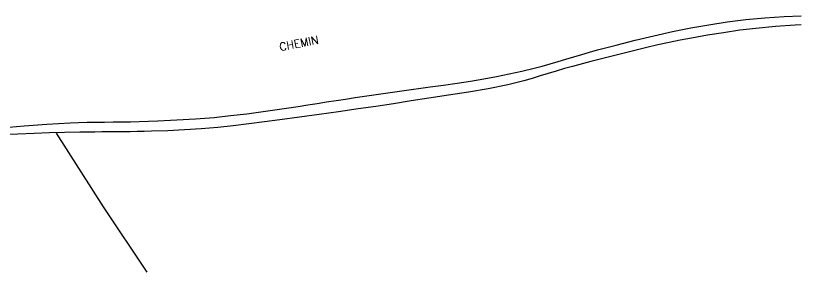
# Model space of a CAD drawing. Header units: millimetres. Extents: x 156000 to 157001, y 155000 to 156000.
# Drawn here: x 156828.4 to 157000, y 155098.4 to 155154.5 of the extents above; entities that cross this region are included whole.
import ezdxf
from ezdxf.enums import TextEntityAlignment as Align

# ---------------------------------------------------------------- set-up
doc = ezdxf.new("R2010")
doc.units = ezdxf.units.MM
for name, color, linetype in [('W0071', 7, 'CONTINUOUS'), ('W0330', 7, 'CONTINUOUS'), ('W0989', 7, 'CONTINUOUS')]:
    doc.layers.add(name, color=color, linetype=linetype)
doc.styles.get("Standard").update_dxf_attribs({"font": 'romans.shx', "width": 0.85})

msp = doc.modelspace()

# ---------------------------------------------------------------- linework, layer by layer
at = {"layer": 'W0071'}
for points in [[(156971.89, 155151.02), (156975.85, 155151.82), (156979.84, 155152.52), (156983.84, 155153.12), (156987.86, 155153.63), (156992.04, 155154.03), (156996.23, 155154.31), (157000, 155154.5)], [(156825.21, 155129.93), (156830.22, 155130.38), (156835.23, 155130.78), (156840.26, 155131.08), (156842.14, 155131.16), (156844.03, 155131.2), (156845.92, 155131.22), (156847.81, 155131.23), (156849.69, 155131.24), (156851.58, 155131.25), (156853.47, 155131.28), (156855.36, 155131.34), (156859.46, 155131.5), (156863.56, 155131.69), (156867.65, 155131.94), (156871.74, 155132.26), (156875.31, 155132.63), (156878.88, 155133.06), (156882.43, 155133.54), (156885.99, 155134.04), (156888.06, 155134.33), (156890.13, 155134.64), (156892.19, 155134.96), (156894.26, 155135.29), (156896.32, 155135.62), (156898.39, 155135.95), (156900.45, 155136.27), (156902.52, 155136.58), (156904.57, 155136.88), (156906.62, 155137.18), (156908.66, 155137.47), (156910.71, 155137.75), (156912.76, 155138.04), (156914.81, 155138.33), (156916.86, 155138.62), (156918.9, 155138.92), (156921.85, 155139.33), (156924.8, 155139.75), (156927.74, 155140.18), (156930.67, 155140.67), (156933.44, 155141.19), (156936.19, 155141.75), (156938.94, 155142.35), (156941.67, 155143.01), (156943.41, 155143.47), (156945.15, 155143.95), (156946.88, 155144.46), (156948.6, 155144.99), (156950.32, 155145.52), (156952.04, 155146.04), (156953.77, 155146.54), (156955.51, 155147.02), (156959.59, 155148.08), (156963.68, 155149.11), (156967.78, 155150.08), (156971.89, 155151.02)], [(157000, 155152.48), (156998.68, 155152.41), (156994.37, 155152.12), (156990.07, 155151.72), (156986.54, 155151.3), (156983.03, 155150.78), (156979.53, 155150.21), (156976.03, 155149.59), (156973.57, 155149.13), (156971.11, 155148.63), (156968.67, 155148.09), (156966.23, 155147.52)], [(156966.23, 155147.52), (156962.16, 155146.54), (156958.11, 155145.52), (156954.06, 155144.48), (156950.02, 155143.4), (156948.25, 155142.91), (156946.48, 155142.39), (156944.72, 155141.85), (156942.96, 155141.31), (156941.2, 155140.77), (156939.43, 155140.26), (156937.66, 155139.78), (156935.87, 155139.35), (156931.59, 155138.48), (156927.28, 155137.77), (156922.96, 155137.12), (156918.64, 155136.45), (156914.79, 155135.84), (156910.93, 155135.25), (156907.07, 155134.66), (156903.21, 155134.09), (156898.94, 155133.48), (156894.67, 155132.89), (156890.39, 155132.31), (156886.12, 155131.74), (156882.72, 155131.28), (156879.33, 155130.81), (156875.93, 155130.38), (156872.52, 155130.03), (156868.9, 155129.74), (156865.28, 155129.51), (156861.66, 155129.34), (156858.04, 155129.2), (156856.49, 155129.16), (156854.95, 155129.13), (156853.41, 155129.11), (156851.87, 155129.1), (156850.33, 155129.09), (156848.79, 155129.08), (156847.24, 155129.07), (156845.7, 155129.05), (156842.38, 155128.99), (156839.06, 155128.93), (156835.75, 155128.85), (156832.43, 155128.73), (156828.87, 155128.59), (156825.31, 155128.43)]]:
    msp.add_lwpolyline(points, dxfattribs=at)
at = {"layer": 'W0330'}
msp.add_lwpolyline([(156837.25, 155128.78), (156847.49, 155112.71), (156857.01, 155098.35)], dxfattribs=at)

# ---------------------------------------------------------------- texts
at = {"layer": 'W0989'}
msp.add_text('CHEMIN', height=1.75, rotation=11.103, dxfattribs=at).set_placement((156890.27, 155148.45), align=Align.MIDDLE)

doc.saveas('drawing.dxf')
